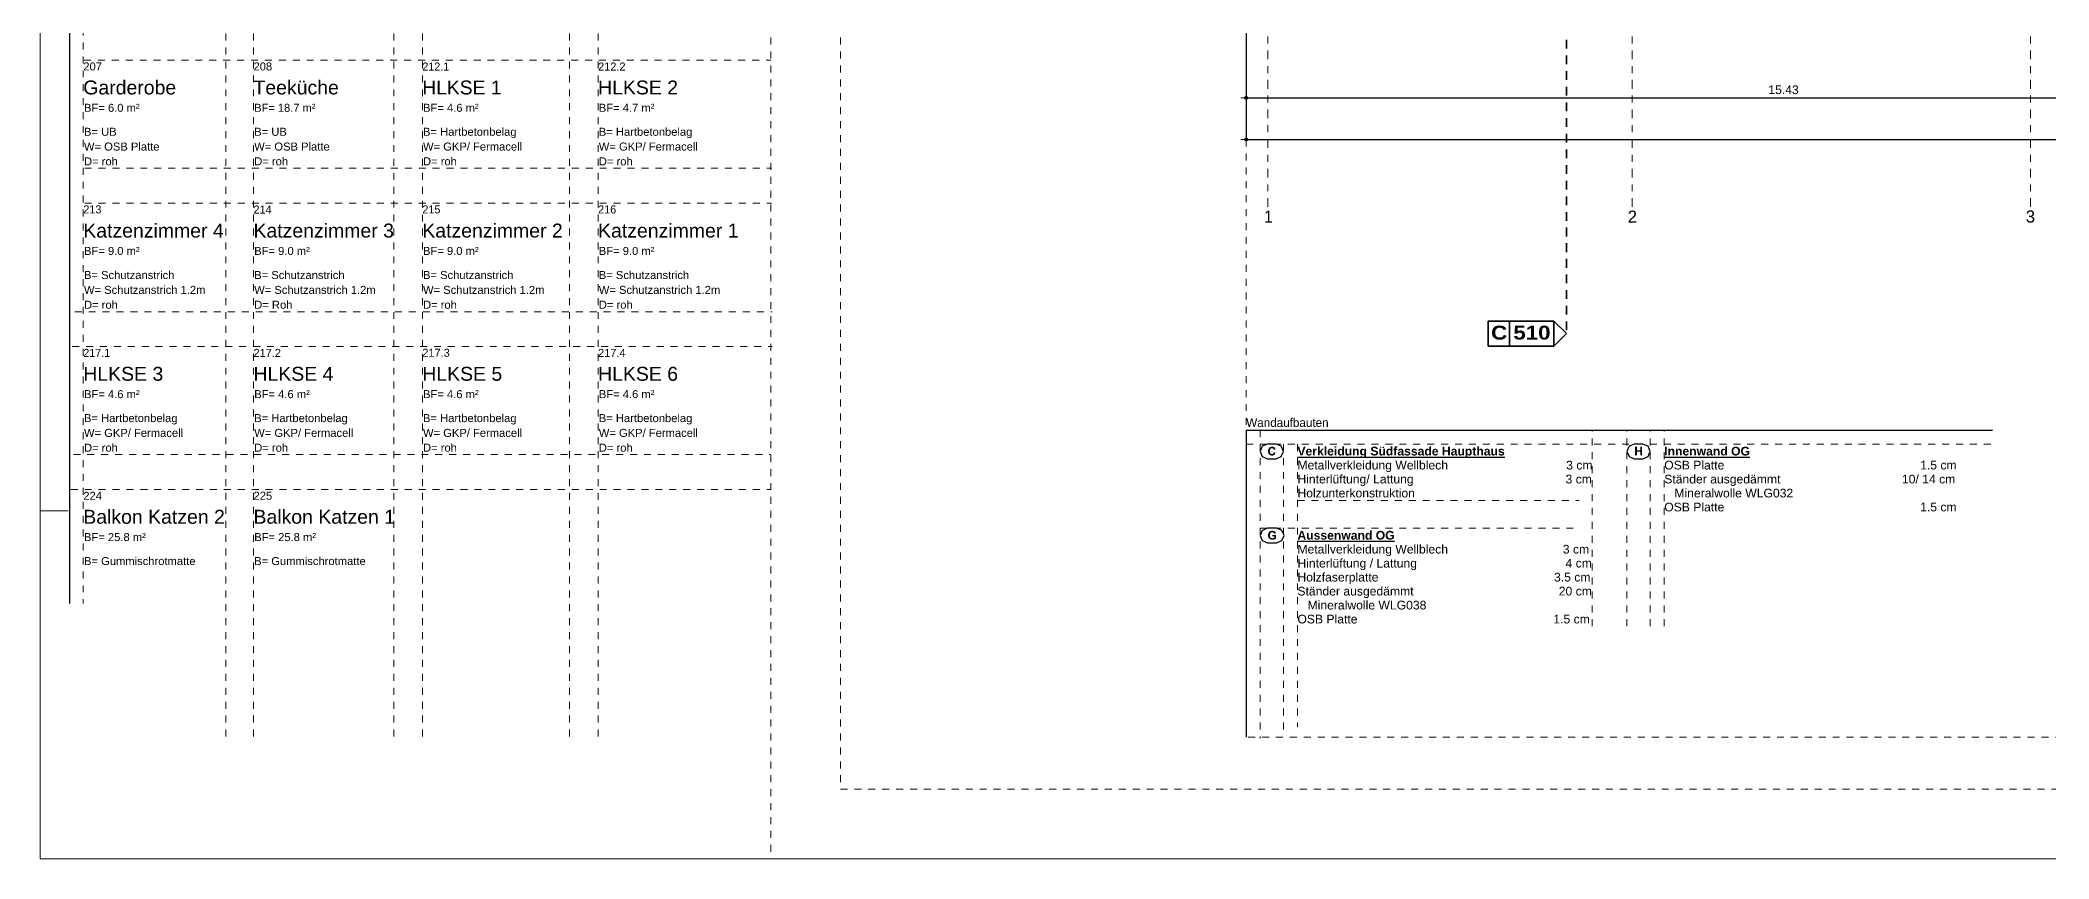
# Model space of a CAD drawing. Header units: metres. Extents: x -94.5 to -10.5, y 121.5 to 156.5.
# Drawn here: x -94.46 to -65.6, y 121.5 to 133.27 of the extents above; entities that cross this region are included whole.
import ezdxf

# ---------------------------------------------------------------- set-up
doc = ezdxf.new("R2010")
doc.units = ezdxf.units.M
doc.header["$PDMODE"] = 65
for name, pattern in [('AUSGEZOGEN', [0]), ('GETRENNT2_S10', [0.255, 0.125, -0.065, 0, -0.065]), ('STRICHLINIE_S4', [0.165, 0.125, -0.04]), ('VERDECKT2_S2', [0.09, 0.05, -0.04])]:
    doc.linetypes.add(name, pattern=pattern)
for name, color, linetype, lineweight in [('XR$1$Bauachsen_grob', 7, 'GETRENNT2_S10', 13), ('XR$1$Hilfskonstruktion', 5, 'VERDECKT2_S2', 13), ('XR$1$Plankopf', 7, 'AUSGEZOGEN', 13), ('XR$1$Raumbezeichnung', 7, 'AUSGEZOGEN', 18), ('XR$1$Schnittbegrenzung', 7, 'AUSGEZOGEN', 13), ('XR$1$Text_Werkplan_Ausfuehrung', 7, 'AUSGEZOGEN', 25), ('XR$1$Werkplan-_Ausfuehrungsmasse', 7, 'AUSGEZOGEN', 13)]:
    doc.layers.add(name, color=color, linetype=linetype, lineweight=lineweight)
doc.styles.add('ARIAL', font='ARIAL.TTF')
doc.styles.add('Arial_Black', font='ariblk.ttf')
doc.dimstyles.new('_DIMSTYLE_3', dxfattribs={"dimtxt": 0.125, "dimasz": 0.15, "dimexe": 0, "dimexo": 0, "dimgap": 0.0625, "dimtad": 2, "dimrnd": 0.005, "dimzin": 4, "dimdsep": 46, "dimtxsty": 'ARIAL', "dimblk1": 'ALL_ML_KREIS', "dimblk2": 'ALL_ML_KREIS', "dimsah": 1, "dimcen": 0, "dimclrd": 256, "dimclre": 256, "dimclrt": 256, "dimadec": 0, "dimazin": 0, "dimtfac": 1, "dimtdec": 0, "dimtix": 1, "dimtmove": 2, "dimatfit": 3, "dimfxl": 0, "dimtzin": 0, "dimlwd": 0, "dimlwe": -1, "dimarcsym": 0})

# ---------------------------------------------------------------- blocks, each defined once
blk = doc.blocks.new('ALL_ML_KREIS')
at = {"color": 0, "linetype": 'ByBlock', "lineweight": -2}
for p, q in [((-1, 0), (0.5, 0)), ((0, -0.5), (0, 0.5))]:
    blk.add_line(p, q, dxfattribs=at)
blk.add_circle((0, 0), 0.15, dxfattribs=at)
blk = doc.blocks.new('*D306')
at = {"layer": 'DEFPOINTS'}
for p in [(-77.131, 135.438), (-61.698, 135.438), (-77.131, 132.438)]:
    blk.add_point(p, dxfattribs=at)
at = {"layer": 'XR$1$Werkplan-_Ausfuehrungsmasse', "lineweight": -2}
for p, q in [((-77.131, 134.348), (-77.131, 132.438)), ((-61.698, 133.438), (-61.698, 132.438)), ((-77.131, 132.438), (-61.698, 132.438))]:
    blk.add_line(p, q, dxfattribs=at)
at = {"layer": 'XR$1$Werkplan-_Ausfuehrungsmasse', "xscale": 0.15, "yscale": 0.15, "zscale": 0.15, "rotation": 180}
blk.add_blockref('ALL_ML_KREIS', (-77.131, 132.438), dxfattribs=at)
at = {"layer": 'XR$1$Werkplan-_Ausfuehrungsmasse', "xscale": 0.15, "yscale": 0.15, "zscale": 0.15}
blk.add_blockref('ALL_ML_KREIS', (-61.698, 132.438), dxfattribs=at)
at = {"layer": 'XR$1$Werkplan-_Ausfuehrungsmasse', "insert": (-69.41, 132.553), "char_height": 0.125, "width": 0.625, "attachment_point": 5, "style": 'ARIAL'}
blk.add_mtext('\\A1;{\\A1;{15.43\\H0.082500;\\S^ ;}}', dxfattribs=at)
blk = doc.blocks.new('*D311')
at = {"layer": 'DEFPOINTS'}
for p in [(-28.458, 136.333), (-77.131, 135.438), (-77.131, 131.838)]:
    blk.add_point(p, dxfattribs=at)
at = {"layer": 'XR$1$Werkplan-_Ausfuehrungsmasse', "lineweight": -2}
for p, q in [((-77.131, 132.838), (-77.131, 131.838)), ((-28.458, 132.838), (-28.458, 131.838)), ((-77.131, 131.838), (-28.458, 131.838))]:
    blk.add_line(p, q, dxfattribs=at)
at = {"layer": 'XR$1$Werkplan-_Ausfuehrungsmasse', "xscale": 0.15, "yscale": 0.15, "zscale": 0.15, "rotation": 180}
blk.add_blockref('ALL_ML_KREIS', (-77.131, 131.838), dxfattribs=at)
at = {"layer": 'XR$1$Werkplan-_Ausfuehrungsmasse', "xscale": 0.15, "yscale": 0.15, "zscale": 0.15}
blk.add_blockref('ALL_ML_KREIS', (-28.458, 131.838), dxfattribs=at)
at = {"layer": 'XR$1$Werkplan-_Ausfuehrungsmasse', "insert": (-52.79, 131.953), "char_height": 0.125, "width": 0.625, "attachment_point": 5, "style": 'ARIAL'}
blk.add_mtext('\\A1;{\\A1;{48.67\\H0.082500;\\S^ ;}}', dxfattribs=at)
blk = doc.blocks.new('COMPLEXOBJECT_7')
at = {"layer": 'XR$1$Bauachsen_grob', "color": 8}
for p, q in [((-76.821, 130.869), (-76.821, 153.502)), ((-71.583, 130.869), (-71.583, 153.502)), ((-65.863, 130.869), (-65.863, 153.502))]:
    blk.add_line(p, q, dxfattribs=at)
at = {"layer": 'XR$1$Bauachsen_grob', "color": 8, "char_height": 0.175, "attachment_point": 9, "style": 'ARIAL'}
for s, insert, width in [('\\W0.90;1', (-76.752, 130.642), 0.21605), ('\\W0.99;2', (-71.515, 130.642), 0.22374), ('\\W0.99;3', (-65.795, 130.642), 0.22374)]:
    blk.add_mtext(s, dxfattribs=dict(at, insert=insert, width=width))
blk = doc.blocks.new('COMPLEXOBJECT_8')
at = {"layer": 'XR$1$Schnittbegrenzung', "color": 12, "lineweight": 35}
for p, q in [((-73.652, 155.502), (-72.711, 155.502)), ((-73.652, 155.142), (-73.652, 155.502)), ((-73.35, 155.142), (-73.35, 155.502)), ((-72.711, 155.502), (-72.531, 155.322)), ((-72.711, 155.142), (-72.711, 155.502)), ((-72.531, 155.322), (-72.711, 155.142)), ((-72.711, 155.142), (-73.652, 155.142)), ((-72.711, 155.142), (-73.652, 155.142)), ((-73.652, 129.229), (-73.652, 128.869)), ((-72.711, 129.229), (-73.652, 129.229)), ((-72.711, 129.229), (-73.652, 129.229)), ((-73.35, 129.229), (-73.35, 128.869)), ((-72.531, 129.049), (-72.711, 129.229)), ((-72.711, 129.229), (-72.711, 128.869)), ((-72.711, 128.869), (-72.531, 129.049)), ((-73.652, 128.869), (-72.711, 128.869))]:
    blk.add_line(p, q, dxfattribs=at)
at = {"layer": 'XR$1$Schnittbegrenzung', "color": 12, "linetype": 'STRICHLINIE_S4', "lineweight": 35}
blk.add_line((-72.531, 155.322), (-72.531, 129.049), dxfattribs=at)
at = {"layer": 'XR$1$Schnittbegrenzung', "color": 12, "lineweight": 35, "char_height": 0.2, "width": 0.97, "attachment_point": 4, "style": 'Arial_Black'}
for insert in [(-73.612, 155.322), (-73.612, 129.062)]:
    blk.add_mtext('C\\~510', dxfattribs=dict(at, insert=insert))

msp = doc.modelspace()

# ---------------------------------------------------------------- hatches: boundary and pattern name
at = {"layer": 'XR$1$Text_Werkplan_Ausfuehrung'}
for points in [[(-76.7337, 127.3442), (-76.7379, 127.3323), (-76.7441, 127.324), (-76.7521, 127.3192), (-76.7614, 127.3176), (-76.7738, 127.3201), (-76.7836, 127.3277), (-76.79, 127.3411), (-76.7921, 127.3614), (-76.79, 127.3807), (-76.7835, 127.3938), (-76.7735, 127.4012), (-76.7609, 127.4037), (-76.7516, 127.4023), (-76.7438, 127.3981), (-76.738, 127.3915), (-76.7346, 127.3828), (-76.7096, 127.3888), (-76.715, 127.402), (-76.7224, 127.4117), (-76.7389, 127.4219), (-76.7597, 127.4253), (-76.7834, 127.421), (-76.802, 127.408), (-76.8141, 127.3873), (-76.8181, 127.3596), (-76.8141, 127.3332), (-76.8021, 127.3131), (-76.7839, 127.3003), (-76.7612, 127.2961), (-76.7428, 127.2986), (-76.728, 127.306), (-76.7167, 127.3186), (-76.7092, 127.3365)], [(-71.5428, 127.2982), (-71.5176, 127.2982), (-71.5176, 127.3529), (-71.4681, 127.3529), (-71.4681, 127.2982), (-71.4429, 127.2982), (-71.4429, 127.4232), (-71.4681, 127.4232), (-71.4681, 127.374), (-71.5176, 127.374), (-71.5176, 127.4232), (-71.5428, 127.4232)], [(-76.7555, 126.1357), (-76.7267, 126.1357), (-76.7267, 126.1199), (-76.733, 126.1158), (-76.7404, 126.1124), (-76.7483, 126.11), (-76.7562, 126.1093), (-76.7707, 126.1121), (-76.7822, 126.1204), (-76.7896, 126.1343), (-76.792, 126.1538), (-76.7896, 126.1719), (-76.7823, 126.1849), (-76.7708, 126.1928), (-76.756, 126.1954), (-76.746, 126.1941), (-76.7378, 126.1901), (-76.7316, 126.1837), (-76.7278, 126.1755), (-76.7028, 126.1802), (-76.7089, 126.1955), (-76.7196, 126.2072), (-76.7352, 126.2145), (-76.756, 126.2169), (-76.7724, 126.2154), (-76.7859, 126.2107), (-76.7998, 126.2008), (-76.8099, 126.1874), (-76.816, 126.1712), (-76.818, 126.1528), (-76.8162, 126.1355), (-76.8107, 126.1195), (-76.8016, 126.106), (-76.7888, 126.096), (-76.773, 126.0898), (-76.7546, 126.0877), (-76.7393, 126.0892), (-76.7241, 126.0936), (-76.7109, 126.0999), (-76.7011, 126.1071), (-76.7011, 126.1568), (-76.7555, 126.1568)]]:
    msp.add_hatch(color=55, dxfattribs=at).paths.add_polyline_path(points)

# ---------------------------------------------------------------- linework, layer by layer
at = {"layer": 'XR$1$Hilfskonstruktion'}
for p, q in [((-83.9611, 156.5024), (-83.9611, 121.5024)), ((-82.9611, 155.5024), (-82.9611, 122.5024)), ((-91.7956, 123.2596), (-91.7956, 136.9824)), ((-91.3956, 123.2596), (-91.3956, 136.9824)), ((-89.3795, 123.2596), (-89.3795, 136.9824)), ((-88.9696, 123.2596), (-88.9696, 136.9824)), ((-86.8536, 123.2596), (-86.8536, 136.9824)), ((-86.4437, 123.2596), (-86.4437, 136.9824)), ((-77.1306, 135.438), (-77.1306, 123.2498)), ((-93.8411, 135.0324), (-93.8411, 125.1718)), ((-93.8313, 132.9792), (-83.9611, 132.9792)), ((-93.8215, 131.4246), (-83.9513, 131.4246)), ((-93.8215, 130.9246), (-83.9513, 130.9246)), ((-93.9643, 129.3648), (-83.9414, 129.3648)), ((-94.0016, 128.8648), (-83.9414, 128.8648)), ((-76.9306, 127.6607), (-76.9306, 123.2295)), ((-72.1598, 124.844), (-72.1598, 127.6607)), ((-71.6598, 124.844), (-71.6598, 127.6607)), ((-71.3243, 124.844), (-71.3243, 127.6607)), ((-71.1243, 124.844), (-71.1243, 127.6607)), ((-93.984, 127.3107), (-83.9611, 127.3107)), ((-77.1306, 127.4607), (-66.4077, 127.4607)), ((-76.5952, 127.4607), (-76.5952, 123.3094)), ((-76.3952, 127.4607), (-76.3952, 123.4012)), ((-94.0213, 126.8107), (-83.9611, 126.8107)), ((-76.3952, 126.6523), (-72.3468, 126.6523)), ((-76.9306, 126.2523), (-72.3468, 126.2523)), ((-49.2035, 123.2498), (-77.1306, 123.2498)), ((-82.9611, 122.5024), (-11.4611, 122.5024))]:
    msp.add_line(p, q, dxfattribs=at)
at = {"layer": 'XR$1$Plankopf'}
for p, q in [((-94.4611, 121.5024), (-94.4611, 156.5024)), ((-94.4611, 126.5024), (-94.0611, 126.5024)), ((-94.4611, 121.5024), (-10.4611, 121.5024))]:
    msp.add_line(p, q, dxfattribs=at)
at = {"layer": 'XR$1$Text_Werkplan_Ausfuehrung', "color": 250, "linetype": 'AUSGEZOGEN', "lineweight": 25}
for p, q in [((-94.0411, 135.2324), (-94.0411, 125.1718)), ((-77.1306, 127.6607), (-77.1306, 123.2498)), ((-77.1306, 127.6607), (-66.4077, 127.6607))]:
    msp.add_line(p, q, dxfattribs=at)
at = {"layer": 'XR$1$Text_Werkplan_Ausfuehrung', "color": 124}
for p, q in [((-76.9001, 127.4302), (-76.9306, 127.3565)), ((-76.9306, 127.3565), (-76.9001, 127.2828)), ((-76.8264, 127.4607), (-76.9001, 127.4302)), ((-76.7003, 127.4607), (-76.8264, 127.4607)), ((-76.6267, 127.4302), (-76.7003, 127.4607)), ((-76.5962, 127.3565), (-76.6267, 127.4302)), ((-76.6267, 127.2828), (-76.5962, 127.3565)), ((-76.9001, 127.2828), (-76.8264, 127.2523)), ((-76.8264, 127.2523), (-76.7003, 127.2523)), ((-76.7003, 127.2523), (-76.6267, 127.2828)), ((-76.9001, 126.2218), (-76.9306, 126.1482)), ((-76.9306, 126.1482), (-76.9001, 126.0745)), ((-76.8264, 126.2523), (-76.9001, 126.2218)), ((-76.6906, 126.2523), (-76.8264, 126.2523)), ((-76.6169, 126.2218), (-76.6906, 126.2523)), ((-76.5864, 126.1482), (-76.6169, 126.2218)), ((-76.6169, 126.0745), (-76.5864, 126.1482)), ((-76.9001, 126.0745), (-76.8264, 126.044)), ((-76.8264, 126.044), (-76.6906, 126.044)), ((-76.6906, 126.044), (-76.6169, 126.0745))]:
    msp.add_line(p, q, dxfattribs=at)
at = {"layer": 'XR$1$Text_Werkplan_Ausfuehrung', "color": 134}
for p, q in [((-71.6293, 127.4302), (-71.6598, 127.3565)), ((-71.6598, 127.3565), (-71.6293, 127.2828)), ((-71.5556, 127.4607), (-71.6293, 127.4302)), ((-71.4295, 127.4607), (-71.5556, 127.4607)), ((-71.3558, 127.4302), (-71.4295, 127.4607)), ((-71.3253, 127.3565), (-71.3558, 127.4302)), ((-71.3558, 127.2828), (-71.3253, 127.3565)), ((-71.6293, 127.2828), (-71.5556, 127.2523)), ((-71.5556, 127.2523), (-71.4295, 127.2523)), ((-71.4295, 127.2523), (-71.3558, 127.2828))]:
    msp.add_line(p, q, dxfattribs=at)

# ---------------------------------------------------------------- block references
at = {"layer": 'XR$1$Bauachsen_grob', "color": 8}
msp.add_blockref('COMPLEXOBJECT_7', (0, 0), dxfattribs=at)
at = {"layer": 'XR$1$Schnittbegrenzung', "color": 12, "linetype": 'STRICHLINIE_S4', "lineweight": 35}
msp.add_blockref('COMPLEXOBJECT_8', (0, 0), dxfattribs=at)

# ---------------------------------------------------------------- texts
at = {"layer": 'XR$1$Raumbezeichnung', "style": 'ARIAL'}
for s, insert, char_height, width, attachment_point in [('\\W1.00;207', (-93.8411, 132.8297), 0.115, 0.327922, 7), ('\\W1.00;208', (-91.3956, 132.8297), 0.115, 0.327922, 7), ('\\W0.96;212.1', (-88.9696, 132.8297), 0.115, 0.45965, 7), ('\\W0.98;212.2', (-86.4437, 132.8297), 0.115, 0.460836, 7), ('\\W1.00;Garderobe', (-93.8419, 132.4834), 0.2, 1.443777, 7), ('\\W1.00;Teeküche', (-91.3963, 132.4834), 0.2, 1.333702, 7), ('\\W0.99;HLKSE\\~1', (-88.9704, 132.4834), 0.2, 1.252196, 7), ('\\W1.00;HLKSE\\~2', (-86.4445, 132.4834), 0.2, 1.253519, 7), ('\\W1.00;BF=\\~6.0\\~m²', (-93.8311, 132.3518), 0.115, 0.856684, 1), ('\\W0.99;BF=\\~18.7\\~m²', (-91.3855, 132.3518), 0.115, 0.946262, 1), ('\\W1.00;BF=\\~4.6\\~m²', (-88.9596, 132.3518), 0.115, 0.856684, 1), ('\\W1.00;BF=\\~4.7\\~m²', (-86.4337, 132.3518), 0.115, 0.856684, 1), ('\\W1.00;B=\\~UB', (-93.8313, 132.0073), 0.115, 0.527018, 1), ('\\W1.00;B=\\~UB', (-91.3857, 132.0073), 0.115, 0.527018, 1), ('\\W1.00;B=\\~Hartbetonbelag', (-88.9598, 132.0073), 0.115, 1.409035, 1), ('\\W1.00;B=\\~Hartbetonbelag', (-86.4339, 132.0073), 0.115, 1.409035, 1), ('\\W1.00;W=\\~OSB\\~Platte', (-93.8313, 131.7948), 0.115, 1.142287, 1), ('\\W1.00;W=\\~OSB\\~Platte', (-91.3857, 131.7948), 0.115, 1.142287, 1), ('\\W1.00;W=\\~GKP/\\~Fermacell', (-88.9598, 131.7948), 0.115, 1.48356, 1), ('\\W1.00;W=\\~GKP/\\~Fermacell', (-86.4339, 131.7948), 0.115, 1.48356, 1), ('\\W1.00;D=\\~roh', (-93.8313, 131.5823), 0.115, 0.546345, 1), ('\\W1.00;D=\\~roh', (-91.3857, 131.5823), 0.115, 0.546345, 1), ('\\W1.00;D=\\~roh', (-88.9598, 131.5823), 0.115, 0.546345, 1), ('\\W1.00;D=\\~roh', (-86.4339, 131.5823), 0.115, 0.546345, 1), ('\\W0.97;213', (-93.8411, 130.7751), 0.115, 0.326087, 7), ('\\W0.97;214', (-91.3956, 130.7751), 0.115, 0.326087, 7), ('\\W0.97;215', (-88.9696, 130.7751), 0.115, 0.326087, 7), ('\\W0.97;216', (-86.4437, 130.7751), 0.115, 0.326087, 7), ('\\W1.00;Katzenzimmer\\~4', (-93.8419, 130.4272), 0.2, 2.127007, 7), ('\\W1.00;Katzenzimmer\\~3', (-91.3963, 130.4272), 0.2, 2.127007, 7), ('\\W1.00;Katzenzimmer\\~2', (-88.9704, 130.4272), 0.2, 2.127007, 7), ('\\W1.00;Katzenzimmer\\~1', (-86.4445, 130.4272), 0.2, 2.126247, 7), ('\\W1.00;BF=\\~9.0\\~m²', (-93.8311, 130.295), 0.115, 0.856684, 1), ('\\W1.00;BF=\\~9.0\\~m²', (-91.3855, 130.295), 0.115, 0.856684, 1), ('\\W1.00;BF=\\~9.0\\~m²', (-88.9596, 130.295), 0.115, 0.856684, 1), ('\\W1.00;BF=\\~9.0\\~m²', (-86.4337, 130.295), 0.115, 0.856684, 1), ('\\W1.00;B=\\~Schutzanstrich', (-93.8313, 129.9489), 0.115, 1.360988, 1), ('\\W1.00;B=\\~Schutzanstrich', (-91.3857, 129.9489), 0.115, 1.360988, 1), ('\\W1.00;B=\\~Schutzanstrich', (-88.9598, 129.9489), 0.115, 1.360988, 1), ('\\W1.00;B=\\~Schutzanstrich', (-86.4339, 129.9489), 0.115, 1.360988, 1), ('\\W1.00;W=\\~Schutzanstrich\\~1.2m', (-93.8313, 129.7354), 0.115, 1.807261, 1), ('\\W1.00;W=\\~Schutzanstrich\\~1.2m', (-91.3857, 129.7354), 0.115, 1.807261, 1), ('\\W1.00;W=\\~Schutzanstrich\\~1.2m', (-88.9598, 129.7354), 0.115, 1.807261, 1), ('\\W1.00;W=\\~Schutzanstrich\\~1.2m', (-86.4339, 129.7354), 0.115, 1.807261, 1), ('\\W1.00;D=\\~roh', (-93.8313, 129.522), 0.115, 0.546345, 1), ('\\W1.00;D=\\~Roh', (-91.3857, 129.522), 0.115, 0.609668, 1), ('\\W1.00;D=\\~roh', (-88.9598, 129.522), 0.115, 0.546345, 1), ('\\W1.00;D=\\~roh', (-86.4339, 129.522), 0.115, 0.546345, 1), ('\\W0.96;217.1', (-93.8411, 128.7153), 0.115, 0.45965, 7), ('\\W0.98;217.2', (-91.3956, 128.7153), 0.115, 0.460836, 7), ('\\W0.98;217.3', (-88.9696, 128.7153), 0.115, 0.460836, 7), ('\\W0.98;217.4', (-86.4437, 128.7153), 0.115, 0.460836, 7), ('\\W1.00;HLKSE\\~3', (-93.8419, 128.369), 0.2, 1.253519, 7), ('\\W1.00;HLKSE\\~4', (-91.3963, 128.369), 0.2, 1.253519, 7), ('\\W1.00;HLKSE\\~5', (-88.9704, 128.369), 0.2, 1.253519, 7), ('\\W1.00;HLKSE\\~6', (-86.4445, 128.369), 0.2, 1.253519, 7), ('\\W1.00;BF=\\~4.6\\~m²', (-93.8311, 128.2374), 0.115, 0.856684, 1), ('\\W1.00;BF=\\~4.6\\~m²', (-91.3855, 128.2374), 0.115, 0.856684, 1), ('\\W1.00;BF=\\~4.6\\~m²', (-88.9596, 128.2374), 0.115, 0.856684, 1), ('\\W1.00;BF=\\~4.6\\~m²', (-86.4337, 128.2374), 0.115, 0.856684, 1), ('\\W1.00;B=\\~Hartbetonbelag', (-93.8313, 127.8929), 0.115, 1.409035, 1), ('\\W1.00;B=\\~Hartbetonbelag', (-91.3857, 127.8929), 0.115, 1.409035, 1), ('\\W1.00;B=\\~Hartbetonbelag', (-88.9598, 127.8929), 0.115, 1.409035, 1), ('\\W1.00;B=\\~Hartbetonbelag', (-86.4339, 127.8929), 0.115, 1.409035, 1), ('\\W1.00;W=\\~GKP/\\~Fermacell', (-93.8313, 127.6804), 0.115, 1.48356, 1), ('\\W1.00;W=\\~GKP/\\~Fermacell', (-91.3857, 127.6804), 0.115, 1.48356, 1), ('\\W1.00;W=\\~GKP/\\~Fermacell', (-88.9598, 127.6804), 0.115, 1.48356, 1), ('\\W1.00;W=\\~GKP/\\~Fermacell', (-86.4339, 127.6804), 0.115, 1.48356, 1), ('\\W1.00;D=\\~roh', (-93.8313, 127.4679), 0.115, 0.546345, 1), ('\\W1.00;D=\\~roh', (-91.3857, 127.4679), 0.115, 0.546345, 1), ('\\W1.00;D=\\~roh', (-88.9598, 127.4679), 0.115, 0.546345, 1), ('\\W1.00;D=\\~roh', (-86.4339, 127.4679), 0.115, 0.546345, 1), ('\\W1.00;224', (-93.8411, 126.6612), 0.115, 0.327922, 7), ('\\W1.00;225', (-91.3956, 126.6612), 0.115, 0.327922, 7), ('\\W1.00;Balkon\\~Katzen\\~2', (-93.8419, 126.3149), 0.2, 2.143703, 7), ('\\W1.00;Balkon\\~Katzen\\~1', (-91.3963, 126.3149), 0.2, 2.14295, 7), ('\\W1.00;BF=\\~25.8\\~m²', (-93.8311, 126.1833), 0.115, 0.946828, 1), ('\\W1.00;BF=\\~25.8\\~m²', (-91.3855, 126.1833), 0.115, 0.946828, 1), ('\\W1.00;B=\\~Gummischrotmatte', (-93.8313, 125.8388), 0.115, 1.663781, 1), ('\\W1.00;B=\\~Gummischrotmatte', (-91.3857, 125.8388), 0.115, 1.663781, 1)]:
    msp.add_mtext(s, dxfattribs=dict(at, insert=insert, char_height=char_height, width=width, attachment_point=attachment_point))
at = {"layer": 'XR$1$Text_Werkplan_Ausfuehrung', "color": 250, "linetype": 'AUSGEZOGEN', "lineweight": 25, "insert": (-77.1306, 127.7065), "char_height": 0.125, "width": 1.240367, "attachment_point": 7, "style": 'ARIAL'}
msp.add_mtext('\\W0.96;Wandaufbauten', dxfattribs=at)
at = {"layer": 'XR$1$Text_Werkplan_Ausfuehrung', "char_height": 0.125, "attachment_point": 1, "line_spacing_factor": 0.963855, "style": 'ARIAL'}
for s, insert, width in [('{\\L\\fArial|i0|b1;\\H0.125000;\\W1.000000;\\C7;Verkleidung Südfassade Haupthaus\\l}\\P{\\fArial|i0|b0;\\H0.125000;\\W1.000000;\\C7;Metallverkleidung Wellblech                                   3 cm}\\P{\\fArial|i0|b0;\\H0.125000;\\W1.000000;\\C7;Hinterlüftung/ Lattung                                             3 cm}\\P{\\fArial|i0|b0;\\H0.125000;\\W1.000000;\\C7;Holzunterkonstruktion                                          }\\P', (-76.3952, 127.4232), 6.016945), ('{\\L\\fArial|i0|b1;\\H0.125000;\\W1.000000;\\C7;Innenwand OG\\l}\\P{\\fArial|i0|b0;\\H0.125000;\\W1.000000;\\C7;OSB Platte                                                          1.5 cm}\\P{\\fArial|i0|b0;\\H0.125000;\\W1.000000;\\C7;Ständer ausgedämmt                                    10/ 14 cm}\\P{\\fArial|i0|b0;\\H0.125000;\\W1.000000;\\C7;   Mineralwolle WLG032                              }\\P{\\fArial|i0|b0;\\H0.125000;\\W1.000000;\\C7;OSB Platte                                                          1.5 cm }\\P', (-71.1243, 127.4232), 6.36536), ('{\\L\\fArial|i0|b1;\\H0.125000;\\W1.000000;\\C7;Aussenwand OG \\l}\\P{\\fArial|i0|b0;\\H0.125000;\\W1.000000;\\C7;Metallverkleidung Wellblech                                  3 cm}\\P{\\fArial|i0|b0;\\H0.125000;\\W1.000000;\\C7;Hinterlüftung / Lattung                                            4 cm}\\P{\\fArial|i0|b0;\\H0.125000;\\W1.000000;\\C7;Holzfaserplatte                                                    3.5 cm }\\P{\\fArial|i0|b0;\\H0.125000;\\W1.000000;\\C7;Ständer ausgedämmt                                           20 cm}\\P{\\fArial|i0|b0;\\H0.125000;\\W1.000000;\\C7;   Mineralwolle WLG038                                         }\\P{\\fArial|i0|b0;\\H0.125000;\\W1.000000;\\C7;OSB Platte                                                          1.5 cm}\\P', (-76.3952, 126.2148), 6.278496)]:
    msp.add_mtext(s, dxfattribs=dict(at, insert=insert, width=width))

# ---------------------------------------------------------------- dimensions: what is measured, and where the dimension line sits
at = {"layer": 'XR$1$Werkplan-_Ausfuehrungsmasse'}
for base, p1, p2, picture, middle in [((-28.4581, 131.838), (-77.1306, 132.838), (-28.4581, 132.838), '*D311', (-52.7901, 131.9527)), ((-61.6981, 132.438), (-77.1306, 134.348), (-61.6981, 133.438), '*D306', (-69.4101, 132.5528))]:
    dim = msp.add_linear_dim(base=base, p1=p1, p2=p2, dimstyle='_DIMSTYLE_3', override={"dimpost": '<>', "dimclrd": 256, "dimclre": 256, "dimclrt": 256, "dimlwd": 0, "dimlwe": 65535}, dxfattribs=at)
    dim.commit()
    dim.dimension.update_dxf_attribs({"geometry": picture, "text_midpoint": middle, "dimtype": 160})

doc.saveas('drawing.dxf')
